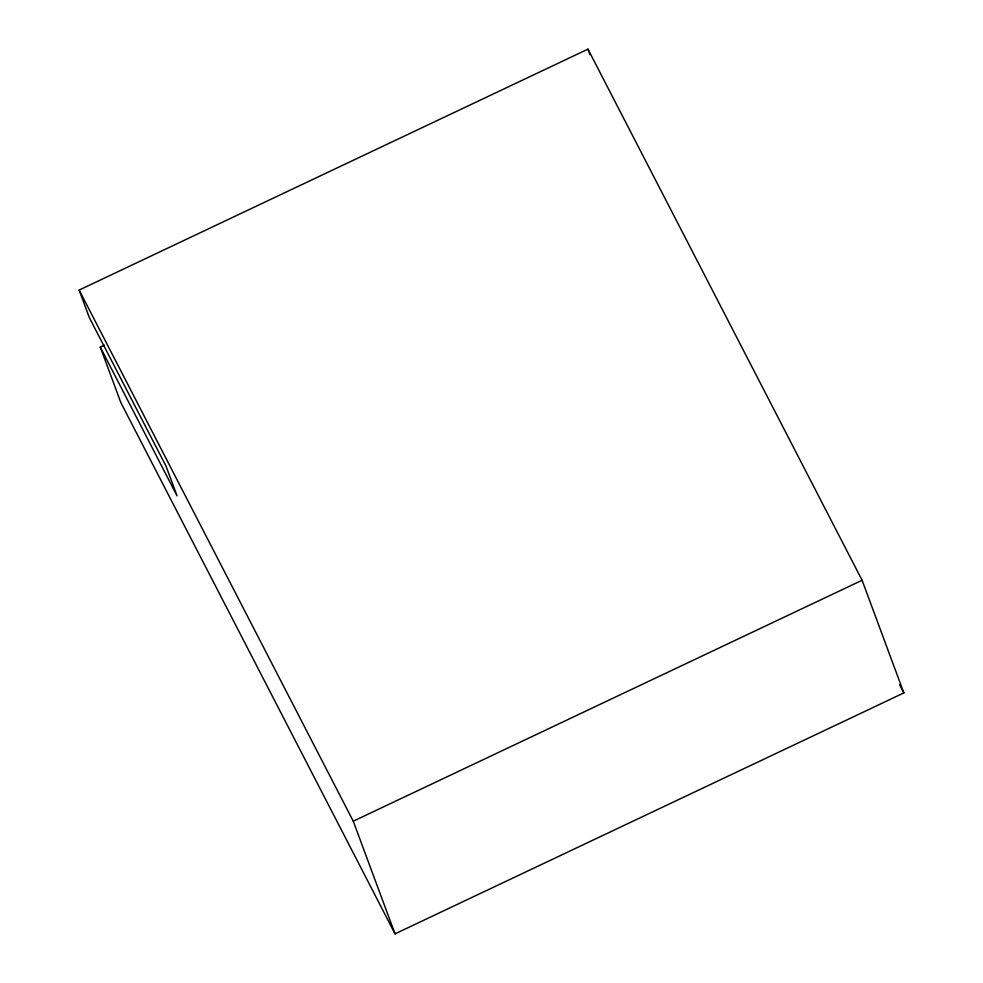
<?xml version="1.0" encoding="UTF-8"?>
<svg xmlns="http://www.w3.org/2000/svg" width="983" height="983" viewBox="0 0 983 983"><rect width="100%" height="100%" fill="white"/><g stroke="black" fill="none" stroke-linecap="round" stroke-linejoin="round"><path stroke-width="1.47" d="M100.278 347.11L177.038 495.825L166.078 466.261L89.318 317.546L79.144 290.071L587.969 49.15L862.091 580.265L903.856 692.929L395.031 933.85L120.909 402.735L100.278 347.11L104.444 345.144M395.031 933.85L353.266 821.198L862.091 580.265M899.642 684.758L903.856 692.929M79.144 290.071L353.266 821.198M587.969 49.15L589.997 54.643"/></g></svg>
